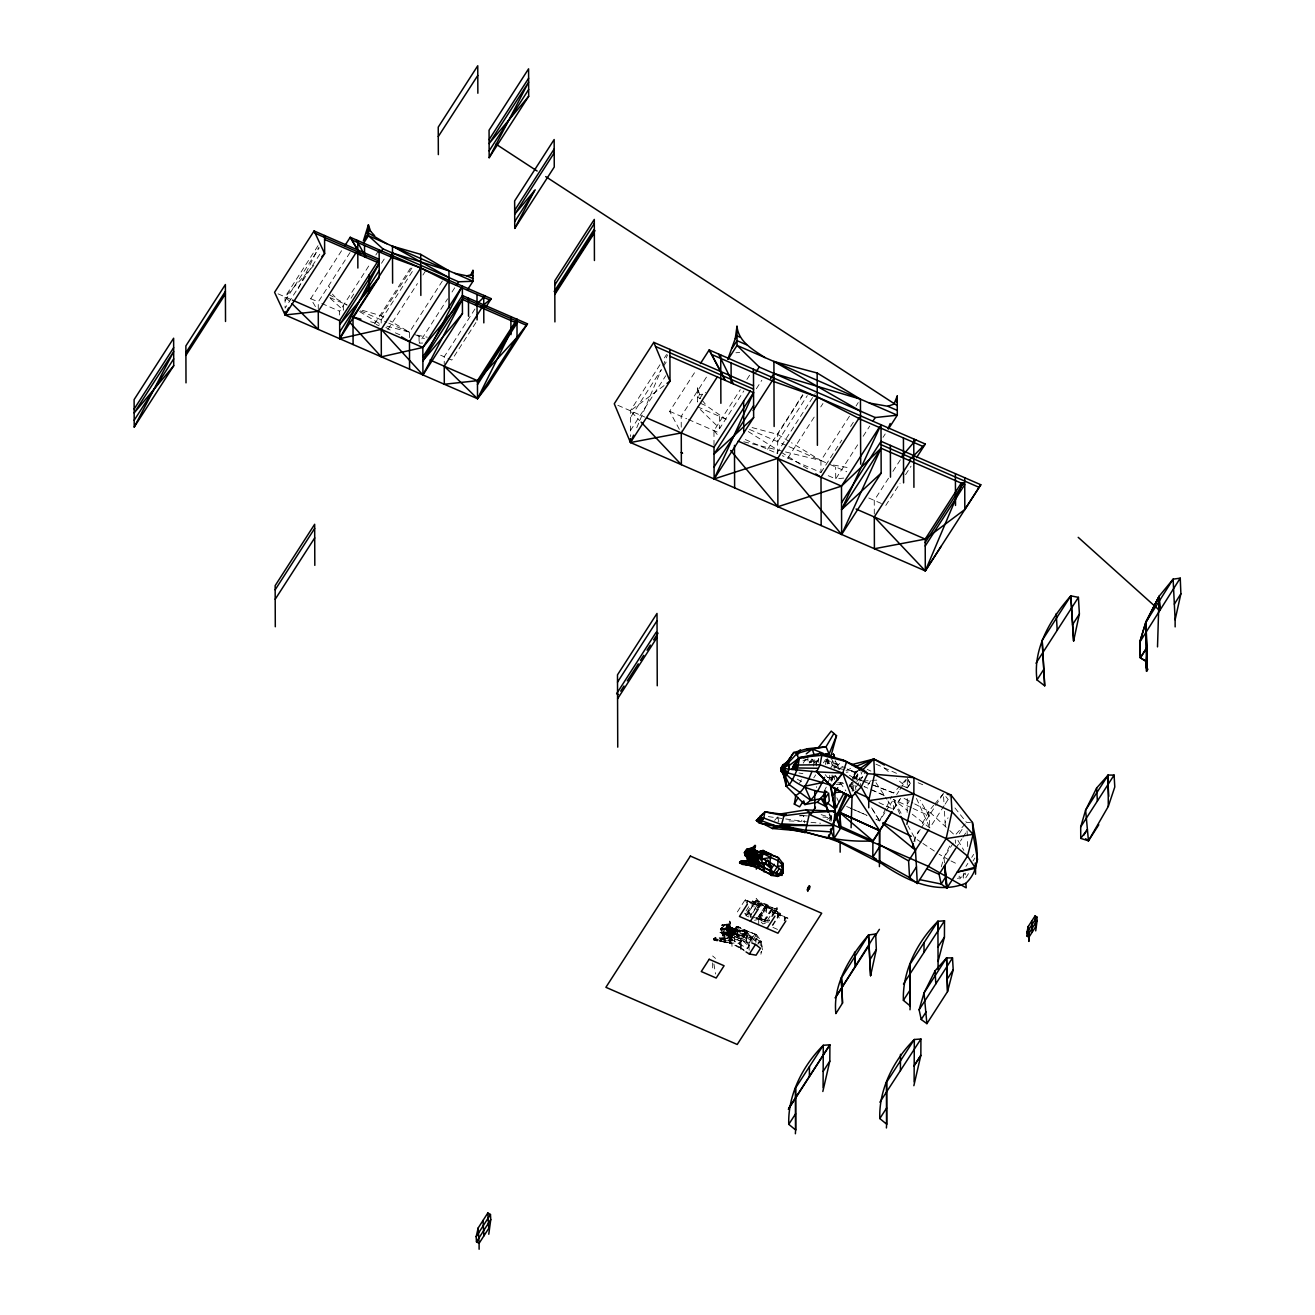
<?xml version="1.0" encoding="UTF-8"?>
<svg xmlns="http://www.w3.org/2000/svg" width="1315" height="1315" viewBox="0 0 1315 1315"><rect width="100%" height="100%" fill="white"/><g stroke="black" fill="none" stroke-linecap="round" stroke-linejoin="round"><path stroke-width="0.75" stroke-dasharray="5 3.75" d="M816.631 765.889L816.631 759.955L807.525 762.963M818.374 762.355L818.374 758.574M744.339 950.926L739.655 947.178C739.408 941.211 741.89 934.834 746.378 930.856L756.503 934.554L761.188 941.211L762.421 949.052M740.937 949.742L740.97 939.157L746.378 930.856L756.503 934.554L755.911 942.444M729.973 921.684L728.461 924.297L728.888 929.163L743.665 937.25L743.682 935.014L726.225 925.924L729.463 921.026L730.499 922.275L728.954 928.012M746.295 941.507L746.378 930.856L737.09 926.664L731.387 928.62L727.08 935.754L724.384 936.165L720.061 932.286L725.568 935.491L727.803 935.162L730.417 930.165L730.154 925.826L727.031 924.083L721.524 925.201L728.461 924.297L731.65 932.466L728.888 936.757L729.924 938.548L747.479 948.575L751.983 941.573L751.769 937.694L754.876 934.028L760.021 940.899L760.3 945.6L761.188 941.211L760.021 940.899L757.752 943.266M721.261 931.267L728.526 935.343L743.682 935.014L751.818 938.746L746.378 930.856L734.428 930.889L730.581 927.913L728.625 932.91L728.888 936.757L727.803 935.162L727.031 924.083L734.345 929.853L740.97 939.157L741.003 948.871L730.778 942.904L731.781 935.096L734.345 929.853L737.09 926.664L738.504 926.812L747.66 931.102L746.345 940.636L750.01 942.165M887.97 800.95L893.411 809.251L893.46 801.46M907.153 812.391L907.235 798.106M907.317 780.107L907.284 787.899L900.002 784.545M737.551 937.71L736.17 933.371L726.883 928.686L726.866 926.187L726.554 929.376L726.866 926.187L737.189 930.297L734.23 935.31L729.743 933.173L729.809 929.721L731.995 927.585L737.189 930.297L747.66 931.102L739.572 943.693M967.676 846.548L967.511 838.789M832.066 775.045L831.968 778.973L834.417 776.08M723.94 931.579L722.165 934.324L722.034 932.088L722.165 934.324L724.006 932.582L731.65 932.466L730.154 925.826L729.168 925.481L727.392 928.226L726.817 931.398L727.08 935.754L728.888 936.757L728.757 934.998M852.219 791.351L852.465 783.28M725.14 927.65L729.2 930.083L728.888 936.757M836.028 784.677L839.89 784.398L840.088 780.518M724.088 931.332L724.384 936.165L727.82 932.006L730.499 922.275M834.877 768.141L835.222 762.634M813.525 765.971L814.001 758.837M828.68 759.626L828.384 763.374L829.551 759.922M731.978 946.373L731.978 944.121L729.168 942.839L730.384 937.299L719.108 937.973L729.924 938.548L734.806 929.442L738.504 926.812L746.378 933.108L737.222 928.834L737.09 926.664L746.378 930.856L751.046 939.781M726.472 930.05L729.168 925.481L730.992 937.842L729.776 943.381L718.812 940.817M719.93 939.305L729.463 939.798L729.776 943.381L730.778 942.904L732.044 940.882L730.384 937.299L729.168 942.839L720.538 940.998L724.614 942.115L730.63 939.305L738.504 926.812L730.417 930.165M723.99 932.286L723.349 936.461L722.313 935.623L723.332 931.201M719.173 941.129L724.138 941.655L724.713 937.217L724.614 942.115L719.108 940.521L730.696 940.882L729.529 931.546M759.791 902.189L756.125 898.424L754.169 903.668M777.05 907.531L775.077 912.774L777.05 909.701C777.987 905.69 775.784 910.227 773.401 908.123M727.59 928.308L728.461 924.297L726.636 927.305M963.747 873.127L963.254 881.757M747.479 948.575L751.769 937.694L734.345 929.853L729.2 930.083L726.817 931.398L727.08 935.754L727.803 935.162M827.529 777.609L835.42 778.694M913.744 841.847L918.511 830.899M825.294 764.525L826.823 758.985M746.345 940.636L737.551 936.066L738.504 926.812L734.806 929.442L733.31 934.176L734.23 935.31L731.913 930.527L732.734 928.094L727.195 926.697L726.554 928.078M941.261 866.832L943.989 857.479L949.907 845.594M733.688 933.108L736.269 929.163L731.65 932.466L731.387 928.62L734.806 929.442L733.31 934.176L734.181 935.359L726.225 930.067L731.913 930.527L729.743 933.173L725.896 929.458M853.205 779.532L855.736 771.379L861.226 769.949M854.01 776.672L855.736 771.379L838.723 768.601L836.702 763.177M733.639 933.19L733.31 934.176L728.97 932.22L729.809 929.721L726.209 927.453M723.595 925.809L725.469 924.692L729.085 925.99L731.732 929.639L734.806 929.442L735.2 934.34M827.957 783.017L830.357 776.212M831.672 781.291L833.809 775.554M829.387 820.807L831.803 814.445M856.032 779.976L858.136 774.502L855.736 771.379L846.186 772.234M769.291 920.122L768.716 920.714M807.558 815.925L803.712 815.629L801.41 821.415L786.107 820.807M863.051 769.472L859.237 778.924L854.635 783.625M636.739 427.753L661.313 369.63L630.395 417.677M662.875 365.948L667.543 354.902M749.172 950.17L748.777 943.48L731.765 935.096L726.817 931.398L730.154 925.826L731.732 929.639L728.526 935.343L730.63 939.305L734.806 929.442M851.742 780.6L855.736 771.379L852.843 776.705M726.948 933.387L730.548 927.371M850.115 786.041L851.66 782.787M730.63 939.305L735.808 928.62M851.019 787.29L854.553 780.14M855.44 778.348L860.75 767.615M298.242 288.544L318.575 247.598M824.554 790.594L826.28 787.126M885.685 808.643L879.604 820.856L876.004 819.294L879.604 820.856L884.929 812.654M886.557 806.884L891.767 796.413M756.322 909.865L758.295 906.101L747.364 901.35M922.259 823.749L928.817 811.24L933.683 805.339M771.757 916.654L774.929 910.67L774.929 913.35L776.146 913.087M799.536 783.181L801.394 779.696M849.128 787.126L851.578 782.573M722.198 926.007L722.905 924.741L722.182 925.546M722.675 927.617L724.483 924.445L724.581 926.072L725.469 924.692L725.864 926.138L729.085 925.99M722.313 935.623L723.973 932.713L725.568 935.491L725.354 931.793L723.858 934.11L721.754 932.532M816.566 762.404L818.67 758.919M730.384 937.299L732.044 940.882L731.765 935.096L737.09 926.664M762.47 949.89L761.352 943.956L756.717 938.433L747.66 934.866L737.551 936.066L737.222 928.834L738.504 926.812M737.37 932.45L738.652 930.412L747.66 934.866L746.361 936.872M855.128 778.332L859.336 771.675M858.859 782.721L853.583 791.038L851.2 787.718M859.895 781.061L866.223 771.083M867.916 785.022L871.204 779.828M810.714 762.437L812.654 759.38M318 245.741L285.059 296.894L285.108 308.154L320.367 253.368M285.076 300.823L319.233 247.779M315.436 306.592L310.718 298.653L342.541 249.209M318.279 309.469L318.246 301.94L350.069 252.48M339.632 315.008L339.615 311.244L370.353 263.493M375.843 254.979L379.131 249.85M351.056 298.275L355.445 291.453M381.498 263.263L384.785 258.135M374.627 323.819L413.041 264.134M411.924 267.981L381.186 315.732L381.202 323.046M381.202 319.89L414.126 268.72M387.81 329.555L417.447 283.53M422.937 274.999L426.241 269.887M442.366 281.016L409.442 332.169L409.458 338.991M422.674 343.034L419.074 343.166L447.61 298.834M451.998 292.012L455.302 286.9M474.945 309.025L444.207 356.776L444.24 364.321M475.898 322.537L451.752 360.063L440.656 355.231M659.999 364.732L630.362 410.773L630.46 436.547M664.387 357.91L666.59 354.491M663.467 366.293L667.757 359.62M630.444 430.564L665.702 375.794M679.329 429.315L669.664 411.316L694.912 372.096M706.451 377.126L681.203 416.345L681.252 431.073M697.476 387.662L699.284 394.5L697.509 397.245L700.846 398.692L697.476 387.662L697.525 402.028L702.572 394.204L705.81 392.38M714.012 445.341L713.963 430.613L740.296 389.684M746.887 379.46L752.377 370.929M700.32 409.524L719.699 428.427L743.846 390.917M756.355 388.763L761.829 380.232M767.598 449.286L802.725 394.714M802.89 395.174L777.642 434.394L777.707 453.675L743.797 438.914M777.658 441.692L807.295 395.667M776.754 453.264L815.168 393.579M787.817 458.08L815.251 415.441M820.741 406.927L822.943 403.508M849.474 416.197L820.938 460.529L820.971 472.512L782.31 455.68M856.065 405.973L858.251 402.554M820.971 472.512L841.83 440.114M850.608 426.471L854.997 419.649M857.676 444.832L835.715 478.939L826.51 474.929M863.15 436.301L869.741 426.076M883.023 437.353L885.225 433.95M888.513 478.216L874.245 500.39L874.294 515.118M892.901 471.395L900.578 459.461M885.784 505.42L900.052 483.246M905.542 474.715L911.032 466.2M803.202 763.144L805.914 758.919M809.152 763.193L811.897 758.936M816.073 763.423L818.949 758.936M813.788 777.839L815.711 774.847M823.404 762.897L825.327 759.889M827.004 763.982L828.812 761.171L829.124 766.546M726.34 927.831L728.461 924.297L730.992 937.842L719.831 938.483M737.37 911.92L745.26 899.641L758.278 905.312M830.258 768.7L835.337 760.793L838.986 769.341M728.888 929.163L724.384 936.165L724.22 933.551M825.179 774.634L827.595 777.379M725.42 937.957L724.581 941.622L730.236 942.132L728.526 935.343L740.97 941.409L731.387 928.62L731.65 932.466M748.958 916.966L746.115 915.733L744.586 913.185L752.492 900.907L780.699 913.185L772.809 925.464M833.102 775.751L829.979 780.716L829.666 775.406M831.096 780.452L834.368 775.373M750.207 909.816L748.235 911.788L749.468 912.873L748.235 912.331M754.005 903.454L754.58 904.473L752.492 900.907L754.005 903.454L746.115 915.733L746.098 913.843L754.005 901.564L754.021 907.054M755.122 901.63L756.141 900.052L757.374 900.594M750.388 917.591L750.372 915.7L758.278 903.421L758.295 907.564M748.58 911.246L748.235 912.873L751.128 915.503L759.034 903.224L756.141 900.611L756.125 898.424M757.982 907.301L760.941 902.698L766.596 904.325L772.234 907.613L772.267 915.01M758.969 907.12L760.958 904.062L772.234 907.613L764.344 919.892L764.344 923.557M758.985 907.662L760.958 904.589M757.374 918.215L765.281 905.936M758.722 924.823L758.689 916.604L766.596 904.325L766.612 912.544M766.596 905.147L758.689 917.426L769.144 921.979L766.267 922.094L756.224 917.722L764.344 919.892L758.689 916.604M758.574 918.741L766.481 906.462M758.821 918.856L766.727 906.577M754.547 920.27L758.689 919.333L766.596 907.054L780.387 913.448M760.021 919.366L767.911 907.087M764.344 921.256L772.25 908.977L760.941 902.698L760.974 910.095M772.25 909.503L764.344 921.782L758.689 918.38M753.002 939.995L756.503 934.554M751.128 915.503L751.128 914.139L748.235 912.873L756.141 900.611L777.05 909.701L774.173 909.816L766.267 922.094L766.267 920.73M756.717 938.433L755.254 940.702L754.876 934.028L748.777 943.48L743.682 935.014L750.602 940.472M771.954 915.273L774.929 910.67M772.612 916.161L774.929 912.561L787.948 918.232L774.929 912.939M776.047 910.736L777.05 909.158L775.801 908.616M757.818 944.318L760.021 940.899M777.214 915.602L779.203 912.528L779.22 918.034M760.136 942.855L761.188 941.211M772.283 925.168L779.203 914.418M760.843 952.422L761.5 951.402L760.892 954.23M785.844 917.689L785.006 918.988L785.844 917.311L785.86 920.927M784.135 920.763L785.844 918.1L777.576 914.484L779.483 912.659M893.164 809.925L900.808 798.041M907.366 787.849L910.654 782.754L907.284 787.899L896.633 778.71M920.27 829.486L914.763 838.049L914.993 842.093M921.371 827.776L934.603 807.229M935.705 805.52L943.414 793.537L944.006 803.662M944.121 805.684L929.804 827.94L909.257 811.865M945.107 804.155L950.022 796.528M945.37 826.445L945.107 822.385L948.049 817.815M953.211 843.145L943.989 857.479L944.548 863.511M959.358 833.579L963.468 827.217M955.758 848.389L961.906 838.839M962.942 837.244L966.015 832.461M965.917 866.404L967.856 863.396M971.719 857.396L973.642 854.405M972.985 861.029L974.925 858.021M968.465 873.653L965.572 878.157L965.259 873.029L959.72 878.93M885.998 811.01L892.392 801.147M896.666 794.572L898.802 791.301M899.871 789.658L906.265 779.795M893.411 809.251L899.822 799.405M907.202 804.238L909.421 800.819M729.168 942.839L739.671 943.397L747.66 931.102M729.463 939.798L730.778 942.904L739.655 947.178L740.986 945.123M850.246 785.548L853.632 780.814M854.75 779.236L858.136 774.502L847.567 768.963M729.743 933.173L731.913 930.527M857.775 770.952L852.646 777.198L849.375 775.242M934.899 803.86L943.414 793.537M732.734 928.094L728.97 932.22M965.259 823.88L954.986 835.403L947.72 828.68M774.617 820.363L777.494 817.174L781.537 816.944M313.792 265.449L285.059 296.894L289.218 300.954M893.493 792.929L871.22 784.348L893.493 792.929L905.953 779.631M836.126 767.056L842.997 760.004M854.438 778.266L860.585 771.987M778.579 914.928L780.699 913.185M723.168 926.5L725.469 924.692L722.264 926.993M664.026 385.624L630.362 410.773L639.764 420.701M862.64 776.82L859.237 778.924L860.832 785.302M737.189 930.297L735.496 931.283L736.17 933.371M818.456 760.119L813.147 763.177L812.917 759.413M826.954 819.409L830.603 817.618L829.272 814.149M846.005 770.475L851.578 768.174M957.501 878.469L962.942 876.628L958.964 876.234M839.89 784.398L843.605 783.198M838.723 768.601L842.455 767.467M802.906 760.843L808.709 759.281M755.155 902.139L757.966 901.4M843.737 478.085L835.715 478.939L835.666 466.957M723.858 934.11L728.707 933.962L728.28 926.812M699.284 394.5L702.572 394.204M735.907 352.782L739.688 352.469M837.639 782.885L843.408 782.425M863.084 781.011L877.171 780.107M799.684 815.875L803.712 815.629L804.402 822.894M720.456 938.516L724.286 938.368L724.581 941.622L719.108 940.521M827.529 777.494L837.195 777.379M970.486 822.45L966.541 822.434L953.145 805.701M768.355 816.615L809.07 822.138M799.816 815.366L803.712 815.629M822.911 817.059L830.603 817.618L830.998 821.431M810.977 822.319L820.544 823.239M729.578 935.688L729.2 930.1L734.428 930.889L734.559 933.058L731.913 937.25L732.044 940.882M720.308 938.894L723.875 939.502L724.614 942.115L719.404 940.209L724.927 940.652L724.713 937.217M798.928 772.99L802.89 773.664M833.529 465.066L848.257 467.647M720.061 932.286L723.053 932.894L723.119 933.88M417.25 335.128L427.276 337.215M765.494 920.401L767.911 920.894M743.813 441.807L783.592 451.472M785.548 451.949L820.938 460.529L791.499 442.761M370.633 321.781L379.443 324.147M386.857 326.136L409.442 332.169L390.013 320.876M752.081 427.572L777.642 434.394L789.756 441.709M362.365 310.307L381.186 315.732L388.237 319.841M729.809 929.721L734.329 931.102L733.31 934.176L729.809 929.721L734.247 931.25L731.732 929.639L734.559 933.058L729.431 933.946L739.671 943.397M821.135 814.643L830.603 817.618L828.976 813.87M722.116 933.338L725.518 934.505M726.538 926.828L735.299 930.132M727.392 928.226L728.379 928.571L729.168 925.481L730.992 937.842M766.596 907.054L752.805 901.433M825.787 759.478L845.808 768.042M724.532 933.765L727.031 934.768M918.149 782.77L923.574 785.071M700.698 403.409L707.026 406.171L725.486 418.992M697.542 406.812L729.052 420.537M749.451 429.413L787.077 445.801M788.951 446.607L826.28 462.864M829.831 464.409L846.729 471.773M669.664 411.316L686.66 418.729M688.485 419.518L719.552 433.046M868.788 498.007L882.48 503.974M617.853 405.316L644.909 417.102M328.898 294.396L347.144 305.064L328.914 297.124M360.491 310.866L386.84 322.339M388.73 323.161L412.335 333.435M415.244 334.7L424.466 338.711M376.123 324.476L379.114 325.775M395.338 332.843L400.631 335.144M310.718 298.653L318.246 301.94M321.813 303.486L339.615 311.244M278.073 293.853L290.599 299.31M846.663 806.49L866.799 815.267M850.756 808.298L866.98 815.366M759.034 903.224L774.173 909.816M745.49 900.118L758.278 905.69M744.586 913.185L767.023 922.949L762.864 923.886L758.689 919.333M772.957 927.42L777.938 929.59M734.395 941.721L734.345 929.853L734.428 930.889L729.299 931.842L731.765 935.096L740.97 939.157L748.942 946.29L743.682 935.014M875.938 764.147L898.096 774.042M911.279 807.657L893.46 799.504L907.679 810.632M913.054 808.462L929.097 815.793L920.188 800.391M878.93 802.627L891.603 808.429M740.97 941.392L731.896 937.266L729.217 930.05L731.913 935.162M867.275 769.407L870.908 771.1M801.739 757.506L811.503 762.355M949.233 860.076L939.124 854.24M950.975 860.947L957.961 864.415M904.095 798.419L912.922 803.005M914.698 803.909L928.817 811.24L946.274 827.349M837.359 767.878L823.815 760.267M797.252 779.138L803.547 782.869M839.562 769.341L834.663 766.398L832.296 761.549M359.603 311.589L379.558 323.622M385.854 327.419L390.489 330.213M748.251 431.55L777.691 450.026M781.143 452.196L810.55 470.655M739.655 947.178L744.487 950.334M921.256 842.356L914.763 838.049L907.991 825.787M922.883 843.441L937.496 853.156M712.648 955.972L715.508 958.421M884.485 768.223L889.039 772.152M730.696 929.689L734.559 933.058L734.378 929.869M330.361 298.423L343.363 310.209L343.346 303.403M751.769 937.694L756.256 941.869M750.372 915.7L753.051 918.643M332.416 294.116L335.111 297.091M713.963 430.613L717.809 435.199M702.079 400.187L707.026 406.171M945.847 796.578L948.279 799.619M737.222 928.834L743.665 937.25M835.584 776.064L839.019 781.011M840.17 782.655L845.89 790.907M849.342 784.628L853.583 791.038L853.024 781.652M875.987 782.688L886.885 799.29M957.945 840.4L963.862 850.394M908.32 779.861L910.292 783.28M830.916 757.9L833.891 763.045L834.088 768.272M894.43 801.262L901.219 813.525M753.725 901.449L755.648 904.95M729.2 930.083L731.765 935.096M835.42 775.439L838.099 780.814M328.882 286.226L329.621 287.804M745.26 899.641L747.38 904.178M836.817 797.761L839.365 803.301M907.334 778.151L910.654 785.532M916.489 798.435L929.804 827.94L928.817 811.24M894.282 801.377L899.986 814.527M829.436 813.574L831.787 819.261M748.662 911.985L748.219 910.703M836.899 763.44L839.036 769.028M778.907 821.333L777.494 817.174L778.184 822.122M831.277 761.862L832.362 765.79M854.997 785.302L856.41 791.975M724.006 933.962L724.22 935.113M713.93 963.994L715.541 974.02M723.875 939.502L724.138 941.655M827.086 758.722L827.612 764.689M967.035 830.866L967.396 836.8M955.265 839.956L955.463 843.326M827.382 758.854L827.743 764.738M814.807 759.758L815.103 764.903M816.401 786.633L816.467 787.471M807.739 756.109L808.133 762.914M730.581 927.913L730.828 931.793M726.636 932.664L726.702 933.831M944.449 811.256L945.107 822.385M834.565 775.62L834.63 779.581M831.228 815.284L831.327 821.25M784.628 916.785L784.644 920.385M777.855 912.347L777.872 917.443M769.144 919.81L769.144 920.894M755.352 902.55L755.369 904.819M747.364 900.561L747.38 902.813M728.625 932.91L728.625 934.62M719.65 416.444L719.699 428.427M712.664 962.909L712.681 968.645M419.058 336.361L419.074 343.166M869.363 783.641L852.662 777.214L869.363 783.641M867.736 788.145L864.054 786.534L867.736 788.145M884.272 795.444L869.577 788.967L884.272 795.444M879.604 820.856L870.974 806.884L879.604 820.856"/><path stroke-width="1.5" d="M762.026 860.273L760.514 856.098L756.815 853.353L747.462 852.794L747.577 851.446L746.558 852.597L747.577 851.446M747.693 851.2L746.558 852.597L748.153 850.246L752.295 849.408C760.76 853.698 769.998 853.55 778.464 857.725L782.754 863.215L783.263 873.341M751.605 853.09L752.295 849.408L757.604 851.052L754.629 856.081L751.26 852.613L758.541 858.185L753.857 855.325M795.937 764.788L796.528 763.588L791.466 769.39L796.512 769.127L796.528 765.445M753.183 858.087L753.183 856.838L753.988 857.331C758.311 865.845 767.763 869.905 776.08 873.587L777.642 876.365L781.899 874.623L783.247 872.519L782.754 863.215L781.587 863.215M824.538 796.791L824.554 792.14M757.884 851.873L761.615 850.723L778.464 857.725L777.51 866.437L771.724 875.428L762.832 870.168L764.196 862.903L771.231 866.338L769.998 870.892L770.179 874.245L771.724 875.428L777.642 876.365L781.488 873.686L781.899 875.445L750.355 861.72L751.21 856.92M764.163 872.042L764.196 862.903L771.363 868.771L771.724 875.428M769.653 863.593L771.05 854.257L761.615 850.723M795.378 1133.76L795.624 1129.98L788.77 1124.325C787.734 1094.984 802.791 1065.66 823.289 1045.293L829.897 1044.8L829.814 1061.123L822.828 1091.483M795.559 1087.998L795.624 1129.98L795.559 1087.998L823.289 1045.293L823.075 1087.702M809.382 1076.393L809.432 1066.646M851.775 764.607L873.834 759.034L951.008 795L972.459 822.467C976.059 842.981 983.62 866.7 965.868 883.269C932.91 896.419 898.737 876.628 872.815 857.183L872.897 840.86L891.291 812.522M886.409 1127.974L886.639 1124.193L879.801 1118.539C878.765 1089.198 893.822 1059.874 914.32 1039.507L920.927 1039.014L920.845 1055.337L913.859 1085.697M886.589 1082.212L886.639 1124.193L886.589 1082.212L914.32 1039.507L914.106 1081.916M900.413 1070.607L900.496 1054.285M909.996 1009.772L910.243 1005.991L903.389 1000.337C902.353 970.996 917.41 941.655 937.907 921.305L944.515 920.796L944.433 937.135L938.055 961.462M910.177 964.01L910.243 1005.991L910.177 964.01L937.907 921.305L938.088 969.517M906.873 824.341L913.843 793.981L913.941 777.658L867.736 773.664L842.997 760.004L820.1 753.413L799.454 757.621L793.57 765.067L797.745 766.629L792.633 766.99L797.695 761.204L793.57 765.067L798.041 766.02L799.454 757.621L821.826 755.287L846.679 761.664L842.701 773.138L831.77 786.83L816.631 771.839L791.466 769.39M924.001 952.405L924.05 942.658M937.858 931.053L937.907 921.305M946.586 957.912L947.556 991.543L926.894 1023.645L921.223 1019.487L919.119 1009.789L924.034 992.94L935.047 970.865L946.586 957.912L952.504 957.928L953.211 969.796L947.556 991.543L946.586 957.912L924.034 992.94L926.894 1023.645M758.492 864.267L758.739 856.18M851.101 827.743L852.087 795.394M1157.512 646.881L1159.057 596.336L1173.111 579.159L1180.245 578.156L1180.886 593.755L1175.117 619.809L1175.15 626.893M754.037 850.953L754.942 849.539L753.939 849.408L755.336 850.887L753.479 848.076L747.035 849.211C741.775 854.273 748.104 853.567 744.849 851.726L745.49 855.934L749.238 859.648L751.736 859.172L754.317 855.753L756.256 855.605L753.413 859.994L755.073 866.454L764.196 871.286L764.196 862.903M797.991 754.136L800.325 749.912L780.831 770.853L783.609 773.812L784.2 776.869L785.482 776.557L788.934 769.522L788.523 762.799L787.175 761.977L782.902 764.985L780.683 768.437L784.2 776.869L786.107 786.074L804.846 804.583L817.338 802.232L825.738 792.485C809.251 791.038 791.877 782.869 781.948 769.127L781.8 766.711L787.175 761.977L793.783 752.476L807.295 748.761L826.034 746.772L833.891 733.458L831.228 731.091L818.916 746.887M752.048 848.093L755.057 845.414L753.479 848.076L747.035 849.211L745.243 851.857L745.49 855.934L747.298 853.83L748.334 848.701L747.709 849.835M879.423 866.618L879.62 830.505L854.684 792.698M756.306 869.166L756.289 867.226L744.043 864.136L739.868 862.476L740.674 861.736L739.556 862.821L753.955 866.371L756.388 864.382L754.317 855.753L745.835 853.303L745.704 851.117C742.646 854.273 750.865 857.084 753.413 857.216L753.364 856.279L752.459 857.676L753.413 859.994L753.183 856.838L753.413 859.994L751.736 859.172L751.325 857.495L764.179 864.843L758.985 856.936L753.988 857.331L754.12 858.909M824.439 792.534L823.946 800.276L828.171 811.996M831.162 828.565L830.948 831.885L805.109 830.16L780.305 825.475L833.463 825.573L835.206 811.289L834.778 787.504M784.989 775.85L786.107 786.074L789.263 784.677L792.222 780.354L797.383 769.275M1145.907 667.806L1146.762 655.84M828.713 834.91L828.434 838.214L840.121 842.471L879.653 862.837L879.554 830.603L839.973 812.571L879.554 830.603L839.989 812.588L840.564 828.286L834.515 814.659M721.968 927.782L720.883 929.015L721.639 928.489M765.001 357.598C753.232 349.872 738.504 341.884 736.992 326.268L735.266 338.596L727.869 359.028M896.518 401.963L897.225 396.029L893.937 404.165L887.773 406.269L869.346 403.031M754.448 855.868L755.32 860.98L753.955 866.371L755.205 855.342M752.295 851.676L752.64 849.786L748.153 850.246L747.939 851.808L747.939 850.706L747.956 851.791L752.295 851.676L756.815 853.353L758.591 858.136L760.514 856.098L761.812 853.451L760.875 852.613L753.298 850.575M747.43 857.824L747.134 859.55L748.186 860.092L748.876 857.709M803.186 801.312L799.619 806.868L794.326 804.09L795.805 795.493M714.933 939.518L715.59 937.644L714.505 939.978L717.382 940.537M374.627 235.714L370.583 231.243L368.397 224.849L363.384 240.842L368.414 233.018L386.659 243.67M472.233 274.243L472.956 270.364L472.989 281.262L467.499 289.777M764.196 864.826L756.256 861.259L756.421 864.333L754.876 860.98L749.468 860.7L749.008 861.851L741.265 861.095L740.608 862.87L740.477 861.95M743.764 862.163L749.468 860.7L749.303 865.237L752.476 865.106M800.605 830.965L772.431 828.499L756.388 820.445L760.612 821.941L760.07 817.24L756.388 820.445L759.544 823.124L805.174 832.559L809.662 812.522L805.996 809.859L780.387 813.985L764.936 811.848L759.906 816.566L762.651 819.689L757.95 818.719L762.01 815.086L759.906 816.566C796.019 830.307 833.398 843.277 872.897 840.86L839.923 812.686L840.729 828.023L833.989 838.658L826.56 837.967L804.468 831.672M879.817 861.078L909.569 877.582L917.278 883.499L946.175 838.608L951.978 811.717L951.008 795L947.211 794.276M1073.599 640.947L1079.385 614.039L1078.415 597.339L1070.821 595.876C1050.751 618.625 1032.669 648.459 1036.993 679.921L1044.702 685.822L1042.17 640.389L1070.821 595.876L1073.599 640.947L1070.821 595.876M783.165 871.072C785.055 873.259 767.697 859.385 762.01 858.859L763.045 850.526L758.032 852.597M777.165 871.911L777.642 876.365L777.214 871.829L777.642 876.365L781.768 869.938L782.902 865.582L778.661 861.062L771.034 857.528L762.01 858.859L763.045 850.526L759.413 852.991M868.738 807.755L868.722 800.671L874.491 774.634L873.834 759.034L855.292 766.661M870.579 975.631L876.332 949.578L875.691 933.979L868.558 934.981C850.115 956.482 832.625 984.162 835.863 1013.618L842.586 1002.967L841.206 978.245L868.558 934.981L870.579 975.631L868.558 934.981M479.12 1249.25L479.087 1243.332L476.474 1241.804L476.162 1236.692L478.183 1227.963L487.832 1212.956L490.462 1214.485L490.758 1219.613L488.769 1234.243M807.87 891.389C806.062 888.726 811.026 882.776 809.382 889.055M1035.053 915.93L1035.694 926.73L1028.922 937.25L1028.264 926.467L1028.922 941.409L1028.922 937.25L1027.081 936.181L1026.867 932.582L1028.264 926.467L1035.053 915.93L1036.894 916.999L1037.108 920.599L1035.71 930.872M747.923 851.298L745.852 851.052L745.211 854.684L746 853.468M972.459 822.467L973.149 834.335L967.511 856.065L946.833 888.184L941.178 884.025L919.448 879.587M743.189 862.804L742.761 864.432L749.303 865.237L744.06 862.985M744.339 861.522L744.043 864.136L739.704 862.821L741.265 861.095L755.32 860.98L754.268 854.865M800.638 830.801L778.529 826.297L772.431 828.499L778.858 827.069L781.751 823.88L783.937 815.744L809.662 812.522L835.206 811.289L840.564 828.286M912.199 847.567L913.218 843.753M755.057 845.414L753.955 851.397M831.31 754.777L836.521 735.677L833.891 733.458M1080.7 826.938L1085.615 810.106L1096.611 788.03L1108.167 775.077L1114.084 775.094L1114.791 786.962L1108.282 806.457L1088.458 840.811L1080.749 838.395L1080.7 826.938L1114.084 775.094M1078.201 537.342L1158.63 609.585L1159.173 596.385L1145.759 622.422L1147.14 647.144L1146.516 661.609L1140.401 657.796L1139.743 642.197L1145.759 622.422L1159.156 596.385L1159.994 610.176L1159.057 596.336L1145.759 622.422L1139.743 642.197L1140.302 657.747L1146.516 661.609L1146.549 671.324L1147.962 669.154M758.048 856.229L758.591 858.136L754.629 856.081L756.815 853.353M754.876 860.98L754.465 865.106L744.339 863.823L754.958 863.84L755.32 860.98M750.092 854.503L750.947 852.252L748.268 857.314L747.314 857.89L746.904 856.328M811.963 771.363C808.281 780.37 804.155 791.038 795.213 795.871M472.956 270.364L470.803 274.868L466.792 275.838L454.76 273.323M888.102 428.789L890.173 423.512M803.827 801.016L804.846 804.583C814.741 798.813 819.837 787.389 824.538 777.362M833.463 825.573L828.434 838.214L826.56 837.967M755.583 845.857L753.725 850.098L753.479 848.076L755.336 850.887M836.521 735.677L829.107 754.021L821.678 754.646M1107.263 777.231L1108.167 775.077L1108.282 806.457M633.6 435.15L630.477 442.53L925.3 570.891L941.293 546.12M962.629 482.671L925.3 570.891L874.294 516.959L910.522 460.694M757.933 856.443L753.906 863.528L755.073 866.454C763.686 869.511 771.774 878.206 781.537 874.409L782.573 873.571M846.137 793.52L833.348 823.059L834.006 838.658L840.121 842.471L840.154 852.186M669.91 356.283L753.561 392.708L714.127 478.956L777.724 458.36L817.24 396.982L860.52 419.271L922.916 446.426M881.001 424.745L881.165 473.088L841.567 509.612L880.146 426.586M724.713 929.952L721.656 929.705L721.754 928.242L720.669 929.475L721.656 929.705L721.869 928.012M752.459 857.676L751.736 859.172L751.605 856.805M797.104 762.404L799.454 757.621M795.937 770.327L797.104 767.944L818.357 768.305M758.065 857.002L754.942 863.33L762.848 866.897L766.957 860.569M847.485 794.441L833.348 823.059L850.443 796.019M288.626 307.907L285.125 314.959L477.526 398.708L487.964 385.229L527.479 323.835L462.387 295.513L422.871 356.891M516.976 319.266L477.46 380.66L477.526 398.708L517.042 337.33L516.976 319.266L477.526 398.708L444.24 366.195L482.671 306.51M134.212 427.079L173.679 351.565L134.163 412.959L173.728 365.702L173.629 338.218L134.114 399.612L134.212 427.079L173.728 365.702M324.591 239.445L379.18 263.197L339.714 338.711L381.235 329.358L420.751 267.964L448.99 282.232L489.706 299.952M489.164 157.701L528.63 82.171L489.114 143.565L528.679 96.307L528.581 68.824L489.065 130.218L489.164 157.701L528.679 96.307M514.74 228.399L554.256 167.021L554.157 139.538L514.642 200.932L514.74 228.399L534.482 190.642M462.453 313.562L422.888 360.82L462.354 286.078L462.453 313.562L422.937 374.956L381.235 329.358L381.334 356.842L422.838 347.472L462.403 299.425L516.992 323.194L477.477 384.588M757.736 856.081L754.399 862.245L753.068 858.777L755.418 855.128M833.496 812.276L844.131 792.715M794.326 804.09L798.139 797.515M752.706 854.356L750.454 858.827L749.238 859.648L748.728 857.857M841.797 978.524L842.422 1003.23M875.691 933.979L835.206 998.019L869.544 944.663M869.774 959.966L876.349 949.578M1146.549 671.324L1145.759 622.422L1173.111 579.159L1175.117 619.809M1139.76 642.197L1180.229 578.156M1174.328 604.144L1180.886 593.755M134.146 409.031L173.662 347.637M134.179 420.274L173.695 358.896M185.892 352.732L225.407 291.338M185.908 355.395L225.424 294.001M379.131 249.85L379.23 277.334L339.714 338.711L339.648 320.663L379.164 259.269L314.088 230.947L274.572 292.325L285.125 314.959L318.279 311.359L356.694 251.675M344.744 245.79L350.234 237.275L491.268 298.669L485.777 307.2M366.638 233.034L368.414 230.289L370.583 231.243M363.499 243.407L368.43 235.73L368.397 224.849M438.273 136.563L477.789 75.448M380.692 252.233L382.879 248.831L368.43 235.73L472.989 281.262L458.59 281.788L382.879 248.831M379.18 263.197L339.664 324.591L379.23 277.334M339.697 331.906L379.213 270.528M390.308 256.425L392.495 253.006L448.957 270.791L449.072 307.743M392.511 255.685L352.995 317.063L353.094 344.546M489.098 139.637L528.614 78.259M489.147 150.896L528.663 89.502M409.557 369.12L409.475 341.653L448.99 280.259M456.404 285.191L458.59 281.788M422.888 360.82L462.403 299.425L422.937 374.956L422.838 347.472L462.354 286.078M514.675 210.351L554.19 148.957M554.207 152.885L514.691 214.279L535.205 189.771L514.724 221.594M275.164 589.81L314.68 528.416M275.197 599.278L314.712 537.901M477.46 382.566L516.976 321.189M554.798 284.961L594.314 223.566M554.831 294.429L594.347 233.051M753.528 385.805L653.785 342.377L614.269 403.754L630.477 442.53L681.269 432.931L717.48 376.649M700.385 363.581L709.179 349.938L925.3 444.026L916.522 457.669M735.266 338.596L737.025 335.851L740.361 337.298M732.011 348.475L737.041 340.651L746.542 344.777M728.165 359.242L737.058 345.434L736.992 326.268M755.911 372.161L759.215 367.033L737.058 345.434L897.29 415.195L888.513 428.838M753.479 369.219L753.643 417.562L714.127 478.956L714.012 447.182L750.24 390.917M753.561 392.708L714.045 454.086L753.643 417.562M770.656 378.572L773.96 373.46L860.454 399.152L860.684 464.162M714.078 466.973L753.594 405.595M753.117 410.543L773.976 378.145M617.508 682.14L657.023 620.762M620.696 691.131L623.984 686.003M627.288 680.891L638.268 663.845M640.454 660.426L643.742 655.314M647.046 650.202L650.333 645.09M653.621 639.961L658.026 633.156L656.119 632.318L616.604 693.712L618.51 694.534M617.573 698.807L657.089 637.43M821.168 525.556L820.987 477.197L859.418 417.529M873.029 420.964L875.231 417.545L897.29 415.195L897.225 396.029M925.218 546.021L964.733 484.643L881.083 448.218L841.485 486.123L777.888 506.719L777.724 458.36L841.649 534.482L841.485 486.123L879.899 426.438M841.551 502.708L881.066 441.314L980.809 484.742L925.3 570.891L925.201 539.117L961.413 482.852M841.567 509.612L881.083 448.218L841.649 534.482L881.165 473.088M476.162 1236.692L490.462 1214.485M925.201 542.487L963.681 482.72M476.474 1241.804L490.758 1219.613M782.984 766.185L780.765 769.637L782.655 772.415M787.175 761.977L786.008 763.801L790.841 757.046M788.869 760.103L793.783 752.476L797.087 753.479L812.292 749.024L826.034 746.772L829.107 754.021L825.097 754.07M788.721 765.872L798.419 758.525L810.303 756.076M797.482 759.988L798.419 758.525L797.087 753.479L797.202 755.55M752.509 858.465L750.454 858.827L746.131 855.654L744.438 852.893L747.693 849.424L747.808 851.38M746.723 854.799L747.857 852.268L745.112 854.093L745.983 851.282L744.849 851.726L745.605 853.698L746.443 850.131L748.827 849.885M747.693 849.424L744.438 852.893M749.731 848.471L754.087 849.523L747.956 850.427L747.824 852.054L747.808 850.969L746.986 851.742L748.153 850.246M746.082 855.013L745.49 855.934L744.635 852.071M749.238 859.648L750.405 857.84L750.454 858.827L749.172 855.72M741.265 861.095L740.246 862.032L749.682 863.758L750.207 861.226M762.749 867.16L766.908 860.717M747.38 904.178L739.474 916.44L777.954 933.206L785.86 920.927M769.998 870.892L774.239 864.317M770.179 874.245L771.56 872.108M776.08 873.587L779.417 868.393M781.685 864.892L782.754 863.215M777.494 873.982L776.507 875.527L781.488 873.686M781.817 867.275L782.902 865.582L777.51 866.437M750.388 921.207L758.295 908.928M781.817 873.176L782.491 872.124M817.338 802.232L825.738 806.391L829.255 800.934L828.598 793.06L823.946 800.276L821.053 798.156M832.444 795.97L837.77 787.701M749.353 954L755.5 944.449L760.465 948.345L756.059 955.183L749.353 954L746.016 951.945M767.039 928.439L774.946 916.161M807.41 889.433L809.645 885.965M807.459 890.222L809.678 886.77M872.387 842.208L892.063 811.634M900.808 816.401L915.47 850.197L916.456 866.897L909.569 877.582L908.599 860.881L928.702 829.65M1036.006 663.22L1078.415 597.339M1036.993 679.921L1043.863 669.236M1072.514 624.724L1079.385 614.039M875.017 936.165L879.406 929.343M946.126 876.316L946.833 888.184L944.729 865.517L946.126 876.316L941.178 884.025L939.074 874.311L955.758 848.389M788.343 1109.35L829.897 1044.8L788.852 1108.003M919.119 1009.789L952.504 957.928M921.223 1019.487L926.187 1011.777M947.803 978.212L953.211 969.796M913.958 1066.021L920.845 1055.337L914.188 1065.594M1108.167 775.077L1085.615 810.106L1088.458 840.811L1085.631 838.74M1083.724 835.222L1087.406 829.486L1080.749 838.395M1108.775 796.298L1107.493 776.097M1026.867 932.582L1036.894 916.999M1027.081 936.181L1037.108 920.599M1088.458 840.811L1098.798 824.752M874.294 516.959L874.409 548.733L925.201 539.117L964.816 509.513L980.809 484.742M762.832 870.168L764.196 868.064M830.373 829.486L833.989 838.658L872.815 857.183L879.636 846.679M788.77 1124.325L795.591 1113.821M823.157 1071.38L829.814 1061.123M903.471 983.998L944.515 920.796M903.389 1000.337L910.21 989.817M879.883 1102.217L920.927 1039.014M879.801 1118.539L886.622 1108.035M938.006 946.882L944.433 937.135M527.479 323.835L517.042 337.33L477.46 380.66L444.306 384.259L444.24 366.195M975.549 874.196L975.533 868.278L967.511 856.065L946.175 838.608L907.103 820.56L868.722 800.671L861.226 786.896L842.701 773.138L831.77 786.83L816.204 770.787M901.285 457.012L915.914 439.95M751.95 852.383L746.805 852.12L747.808 850.969M762.979 814.001L757.144 820.478L759.544 823.124L778.529 826.297M760.07 817.24L757.95 818.719L761.681 820.774L763.62 818.604L764.936 811.848L783.937 815.744L780.387 813.985L786.206 814.396M745.063 861.867L744.619 863.495L749.303 865.237M321.928 256.54L324.641 253.565L324.575 235.517M714.522 939.962L714.604 938.696L714.505 939.978L717.332 940.439M909.027 460.398L925.3 444.026M760.875 852.613L763.045 850.526L771.05 854.257M842.997 760.004L863.051 769.472L873.834 759.034L884.42 765.067M475.586 305.162L485.136 296.007M721.656 929.705L720.669 929.475L721.754 928.242M796.512 769.127L792.633 766.99L796.528 763.588M480.632 307.365L491.268 298.669M806.259 753.873L812.292 749.024L823.272 753.347M748.613 850.23L750.734 848.52L750.832 850.23L750.734 848.52M667.001 383.388L669.993 381.153L669.877 349.379M747.956 850.427L744.882 852.202L745.835 853.303M859.024 769.127L873.834 759.034M780.683 768.437L783.444 766.563M760.119 854.503L761.812 853.451M714.094 939.074L714.719 939.748L714.012 939.321M781.8 766.711L784.825 765.642M786.633 774.371L783.05 767.385L789.099 765.281M805.996 809.859L835.206 811.289L830.242 785.121L822.467 782.573L804.583 786.255L810.944 800.473L821.168 798.715L825.738 806.391L824.702 792.567M749.188 855.983L752.772 855.243M788.934 769.522L788.523 762.799L782.902 764.985L783.05 767.385L788.934 769.522L794.326 768.437M946.175 838.608L973.149 834.335L977.538 859.55L975.073 867.243L957.172 872.124L975.533 868.278L975.22 863.15M868.722 800.671L913.843 793.981L951.978 811.717L973.149 834.335M817.963 754.958L814.248 755.27L812.292 749.024L807.295 748.761M834.368 792.6L842.06 791.975M746.805 852.12L747.824 852.054M722.116 928.719L725.288 928.702M724.992 929.327L720.883 929.015M863.051 769.472L867.736 773.664L861.226 786.896L851.594 797.054L842.701 773.138L816.631 771.839L820.1 764.771L821.826 755.287L820.1 753.413M793.57 765.067L820.1 764.771L842.701 773.138M781.751 823.88L807.081 825.212M762.848 866.897L753.577 866.322M744.422 852.646L745.375 854.027M740.181 863.347L740.082 862.393L740.181 863.347L744.043 864.136L739.704 862.821L743.978 863.988L742.761 864.432L743.912 863.15L743.337 863.791M739.868 862.476L740.871 861.522M792.633 766.99L797.104 767.944M721.064 928.637L722.05 928.85M774.14 426.487L773.91 361.477L817.157 373.016L860.454 399.152M360.935 319.183L352.995 317.063L422.838 347.472M714.489 938.663L718.039 939.831M822.467 782.573L787.833 772.891L783.05 767.385M780.305 825.475L805.174 832.559M392.61 283.152L392.478 246.201L420.701 254.354L448.957 270.791M773.434 825.426L778.858 827.069L761.681 820.774M752.755 861.736L749.468 860.7L749.616 862.147M713.782 939.42L714.719 939.748M739.556 862.821L740.394 863.117M817.24 396.982L773.976 381.597L711.596 354.442M744.882 852.202L746.065 852.63M744.652 852.301L745.539 852.63M420.751 267.964L392.511 257.641L351.795 239.922M751.835 942.921L755.5 944.449M854.52 952.159L855.457 965.999L854.882 956.613M897.257 405.612L545.709 176.621M887.773 406.269L897.274 410.395M759.215 367.033L875.231 417.545M655.511 346.486L753.544 389.158M881.066 444.684L979.116 487.355M470.803 274.868L472.973 275.821M466.792 275.838L472.989 278.533M315.205 233.33L379.18 261.192M462.403 297.42L526.378 325.265M738.208 441.166L841.485 486.123M646.733 417.891L714.012 447.182M856.098 509.037L925.201 539.117M681.334 452.722L682.567 453.248L681.334 452.245M292.44 300.116L339.648 320.663M430.005 359.998L477.46 380.66M926.533 868.771L939.074 874.311M838.74 825.491L872.897 840.86M855.408 791.877L868.081 797.663M765.363 859.846L758.985 856.936L754.942 863.33L753.068 858.777M1145.759 622.422L1147.255 670.239M883.121 822.582L911.246 836.324M874.491 774.634L913.843 793.981M763.177 853.649L771.034 857.528M847.846 795.049L851.594 797.054L831.77 786.83L851.331 797.285L850.295 796.134M756.388 820.445L760.103 822.5L759.544 823.124L759.084 818.324M392.478 246.201L448.974 277.596M872.815 857.183L876.316 859.122M878.256 843.852L908.599 860.881M773.91 361.477L860.487 411.135M401.519 336.854L409.475 341.653M824.554 790.594L827.25 792.238M815.777 473.926L820.987 477.197M495.969 144.124L537.128 171.016M810.944 800.473L789.263 784.677L781.948 769.127M827.151 802.742L835.173 808.889M882.727 823.404L915.47 850.197M763.045 850.526L765.708 852.843M291.996 303.666L318.345 329.408L318.279 311.359M641.112 422.115L681.367 464.688L681.269 432.931M830.357 755.369L832.855 758.081M349.001 321.501L381.334 356.842M730.647 450.486L777.888 506.719M757.95 818.719L760.612 821.941M780.831 770.853L785.482 776.557M714.374 939.798L714.407 938.894M834.811 803.712L836.866 807.262M767.812 860.174L771.231 866.338M356.349 239.938L365.997 257.461M718.549 354.014L733.359 383.914M753.939 849.408L755.205 852.005M314.088 230.947L324.641 253.565L285.125 314.959L285.125 311.556M767.697 860.322L771.363 868.771M653.785 342.377L669.993 381.153L630.477 442.53L630.46 438.553M826.297 805.98L827.858 809.777M825.952 805.487L828.598 812.423M834.351 757.456L833.365 754.103L834.778 757.835M833.365 754.103L834.696 757.736M944.482 865.895L946.833 888.184M783.609 773.812L784.71 779.828L785.647 778.365L786.107 786.074M834.236 805.553L835.206 811.289L830.603 784.167M715.196 938.072L715.327 939.107M825.08 798.517L825.738 806.391M753.281 858.432L753.413 859.994M965.868 883.269L966.213 887.839L928.341 866.322L810.467 814.988L815.448 807.262L814.774 808.265L814.725 790.972M1096.611 788.03L1097.384 801.016M1031.667 921.19L1032.308 931.99M935.047 970.865L935.82 983.85M841.206 978.245L841.781 987.631M809.235 885.718L807.87 890.469L807.722 888.069M808.478 886.902L808.61 889.302M792.172 779.351L792.222 780.354M787.751 771.363L787.833 772.891M783.987 773.22L784.2 776.869M781.768 872.47L781.899 874.623M748.268 857.314L748.219 856.476L747.314 857.89L747.265 857.002M747.035 849.211L747.298 853.83M746.443 850.131L746.509 851.265M745.852 851.052L746.131 855.654M487.832 1212.956L488.753 1228.341L479.087 1243.332L478.183 1227.963M482.999 1220.452L483.92 1235.837M1056.241 613.579L1057.211 630.279M1042.17 640.389L1044.702 685.822M916.456 866.897L917.278 883.499M761.862 855.72L762.01 858.859M756.256 861.259L756.388 864.382M964.717 477.739L964.816 509.513M955.397 473.679L955.512 505.453M913.761 438.996L913.925 487.355M903.438 437.961L903.586 482.852M890.37 445.374L890.485 477.148M817.157 373.016L817.404 445.325M743.649 401.141L743.764 432.914M734.477 445.358L734.625 487.881M731.074 362.907L731.14 382.944M720.719 354.968L720.883 403.311M657.253 685.773L657.007 613.447L617.491 674.842L617.738 747.15M594.429 260.518L594.298 219.424L554.782 280.802L554.914 321.912M510.894 316.619L510.96 334.684M483.723 295.398L483.821 322.865M477.855 93.234L477.756 65.75L438.24 127.128L438.339 154.611M477 294.412L477.082 319.94M468.469 298.16L468.535 316.208M420.701 254.354L420.849 295.448M369.285 274.621L369.351 292.686M364.518 245.445L364.551 256.836M357.762 240.546L357.861 268.03M314.811 565.368L314.663 524.274L275.147 585.652L275.295 626.762M225.522 321.485L225.391 284.533L185.875 345.911L186.007 382.862M1147.14 647.144L1140.401 657.796L1147.14 647.144M593.706 230.109L554.19 291.503L555.44 292.029L594.955 230.651L593.706 230.109M690.391 856.065L605.903 987.318L737.222 1044.472L821.694 913.235L690.391 856.065M709.179 959.276L701.273 971.538L716.182 978.031L724.088 965.752L709.179 959.276M357.795 249.965L350.234 237.275L360.639 255.126L357.795 249.965M720.784 371.537L709.179 349.938L725.124 380.331L720.784 371.537"/></g></svg>
